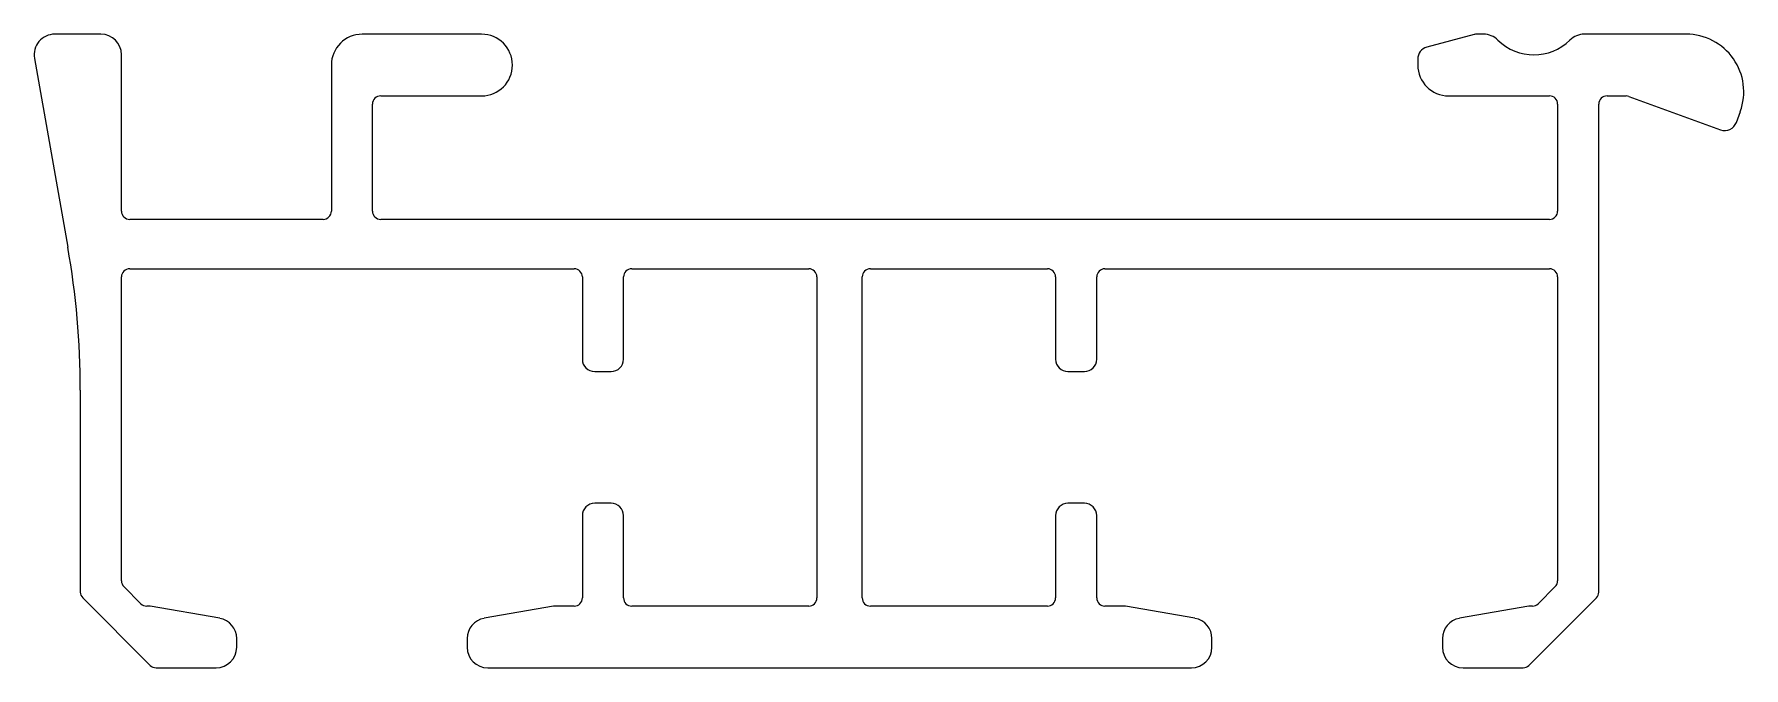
# Model space of a CAD drawing. Extents: x 726.4 to 767.9, y 376 to 391.4.
import ezdxf

# ---------------------------------------------------------------- set-up
doc = ezdxf.new("R2010")
doc.units = 0
doc.layers.add('KOERPERKANTE', color=1, linetype='CONTINUOUS')

msp = doc.modelspace()

# ---------------------------------------------------------------- linework, layer by layer
at = {"layer": 'KOERPERKANTE', "color": 0}
for p, q in [((728.026, 391.37), (726.905, 391.37)), ((737.276, 391.37), (734.376, 391.37)), ((761.401, 391.363), (760.249, 391.054)), ((761.625, 391.37), (761.453, 391.37)), ((766.549, 391.37), (764.074, 391.37)), ((726.413, 390.783), (727.222, 386.192)), ((728.526, 387.07), (728.526, 390.87)), ((733.626, 390.62), (733.626, 387.07)), ((760.026, 390.765), (760.026, 390.62)), ((734.826, 389.87), (737.276, 389.87)), ((760.776, 389.87), (763.226, 389.87)), ((764.626, 389.87), (765.088, 389.87)), ((765.156, 389.858), (767.384, 389.047)), ((734.626, 387.07), (734.626, 389.67)), ((763.426, 389.67), (763.426, 387.07)), ((764.426, 377.811), (764.426, 389.67)), ((767.769, 389.226), (767.865, 389.491)), ((733.426, 386.87), (728.726, 386.87)), ((763.226, 386.87), (734.826, 386.87)), ((728.726, 385.67), (739.526, 385.67)), ((740.926, 385.67), (745.226, 385.67)), ((746.726, 385.67), (751.026, 385.67)), ((752.426, 385.67), (763.226, 385.67)), ((728.526, 378.084), (728.526, 385.47)), ((739.726, 385.47), (739.726, 383.47)), ((740.726, 383.47), (740.726, 385.47)), ((745.426, 385.47), (745.426, 377.67)), ((746.526, 377.67), (746.526, 385.47)), ((751.226, 385.47), (751.226, 383.47)), ((752.226, 383.47), (752.226, 385.47)), ((763.426, 385.47), (763.426, 378.084)), ((740.026, 383.17), (740.426, 383.17)), ((751.526, 383.17), (751.926, 383.17)), ((727.526, 382.72), (727.526, 377.811)), ((740.426, 379.97), (740.026, 379.97)), ((751.926, 379.97), (751.526, 379.97)), ((739.726, 379.67), (739.726, 377.67)), ((740.726, 377.67), (740.726, 379.67)), ((751.226, 379.67), (751.226, 377.67)), ((752.226, 377.67), (752.226, 379.67)), ((727.585, 377.67), (729.226, 376.029)), ((728.999, 377.529), (728.585, 377.943)), ((762.726, 376.029), (764.368, 377.67)), ((763.368, 377.943), (762.953, 377.529)), ((729.226, 377.47), (729.14, 377.47)), ((730.913, 377.173), (729.226, 377.47)), ((739.026, 377.47), (737.339, 377.173)), ((739.526, 377.47), (739.026, 377.47)), ((745.226, 377.47), (740.926, 377.47)), ((751.026, 377.47), (746.726, 377.47)), ((752.926, 377.47), (752.426, 377.47)), ((754.613, 377.173), (752.926, 377.47)), ((762.726, 377.47), (761.039, 377.173)), ((762.812, 377.47), (762.726, 377.47)), ((731.326, 376.47), (731.326, 376.68)), ((736.926, 376.68), (736.926, 376.47)), ((755.026, 376.47), (755.026, 376.68)), ((760.626, 376.68), (760.626, 376.47)), ((729.368, 375.97), (730.826, 375.97)), ((737.426, 375.97), (745.976, 375.97)), ((745.976, 375.97), (754.526, 375.97)), ((761.126, 375.97), (762.585, 375.97))]:
    msp.add_line(p, q, dxfattribs=at)
for centre, radius, start, end in [((726.905, 390.87), 0.5, 90, 190), ((728.026, 390.87), 0.5, 0, 90), ((734.376, 390.62), 0.75, 90, 180), ((737.276, 390.62), 0.75, 0, 90), ((761.453, 391.17), 0.2, 90, 105), ((761.625, 390.87), 0.5, 45.5847, 90), ((764.074, 390.87), 0.5, 90, 134.4153), ((766.549, 389.97), 1.4, 340, 90), ((760.326, 390.765), 0.3, 105, 180), ((762.849, 392.12), 1.25, 225.5847, 314.4153), ((737.276, 390.62), 0.75, 270, 360), ((760.776, 390.62), 0.75, 180, 270), ((734.826, 389.67), 0.2, 90, 180), ((763.226, 389.67), 0.2, 360, 90), ((764.626, 389.67), 0.2, 90, 180), ((765.088, 389.67), 0.2, 70, 90), ((767.487, 389.329), 0.3, 250, 340), ((728.726, 387.07), 0.2, 180, 270), ((733.426, 387.07), 0.2, 270, 360), ((734.826, 387.07), 0.2, 180, 270), ((763.226, 387.07), 0.2, 270, 360), ((707.526, 382.72), 20, 360, 10), ((728.726, 385.47), 0.2, 90, 180), ((739.526, 385.47), 0.2, 0, 90), ((740.926, 385.47), 0.2, 90, 180), ((745.226, 385.47), 0.2, 0, 90), ((746.726, 385.47), 0.2, 90, 180), ((751.026, 385.47), 0.2, 0, 90), ((752.426, 385.47), 0.2, 90, 180), ((763.226, 385.47), 0.2, 360, 90), ((740.026, 383.47), 0.3, 180, 270), ((740.426, 383.47), 0.3, 270, 0), ((751.526, 383.47), 0.3, 180, 270), ((751.926, 383.47), 0.3, 270, 0), ((740.026, 379.67), 0.3, 90, 180), ((740.426, 379.67), 0.3, 0, 90), ((751.526, 379.67), 0.3, 90, 180), ((751.926, 379.67), 0.3, 0, 90), ((728.726, 378.084), 0.2, 180, 225), ((763.226, 378.084), 0.2, 315, 360), ((727.726, 377.811), 0.2, 180, 225), ((739.526, 377.67), 0.2, 270, 360), ((740.926, 377.67), 0.2, 180, 270), ((745.226, 377.67), 0.2, 270, 0), ((746.726, 377.67), 0.2, 180, 270), ((751.026, 377.67), 0.2, 270, 0), ((752.426, 377.67), 0.2, 180, 270), ((764.226, 377.811), 0.2, 315, 360), ((729.14, 377.67), 0.2, 225, 270), ((762.812, 377.67), 0.2, 270, 315), ((730.826, 376.68), 0.5, 0, 80), ((737.426, 376.68), 0.5, 100, 180), ((754.526, 376.68), 0.5, 360, 80), ((761.126, 376.68), 0.5, 100, 180), ((730.826, 376.47), 0.5, 270, 0), ((737.426, 376.47), 0.5, 180, 270), ((754.526, 376.47), 0.5, 270, 360), ((761.126, 376.47), 0.5, 180, 270), ((729.368, 376.17), 0.2, 225, 270), ((762.585, 376.17), 0.2, 270, 315)]:
    msp.add_arc(centre, radius, start, end, dxfattribs=at)

doc.saveas('drawing.dxf')
